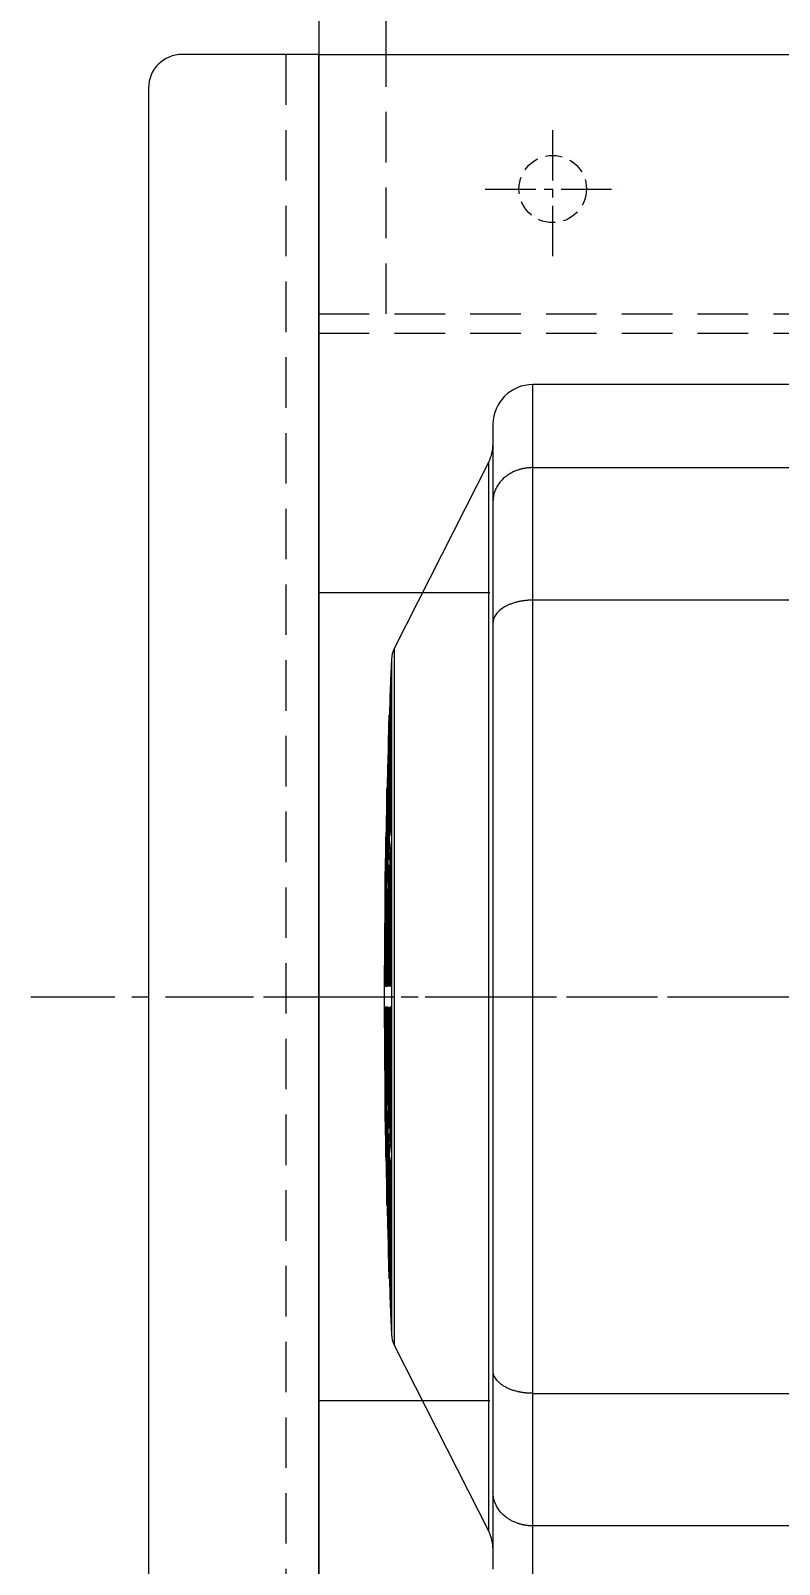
# Model space of a CAD drawing. Header units: inches. Extents: x -48 to 250, y -21 to 207.
# Drawn here: x 8.16 to 19.27, y 113.17 to 135.95 of the extents above; entities that cross this region are included whole.
import ezdxf

# ---------------------------------------------------------------- set-up
doc = ezdxf.new("R2010")
doc.units = ezdxf.units.IN
doc.header["$MEASUREMENT"] = 0
for name, pattern in [('CENTER', [2, 1.25, -0.25, 0.25, -0.25]), ('CENTER2', [1.125, 0.75, -0.125, 0.125, -0.125]), ('CENTERX2', [0.8, 0.5, -0.1, 0.1, -0.1]), ('HIDDEN', [0.375, 0.25, -0.125])]:
    doc.linetypes.add(name, pattern=pattern)
doc.layers.get('Defpoints').update_dxf_attribs({"lineweight": 5})
for name, color, linetype, lineweight in [('Centerline', 5, 'CENTERX2', 5), ('CL', 1, 'CENTER', 5), ('HID2', 3, 'HIDDEN', 5), ('TEXT', 104, 'Continuous', 5)]:
    doc.layers.add(name, color=color, linetype=linetype, lineweight=lineweight)
doc.styles.get("Standard").update_dxf_attribs({"font": 'arial.ttf'})
doc.dimstyles.new('STANDARD 2 PLCS$3', dxfattribs={"dimtxt": 1, "dimasz": 0.5, "dimexe": 0.18, "dimexo": 0.0625, "dimgap": 0.09, "dimtad": 0, "dimtih": 1, "dimtoh": 1, "dimzin": 4, "dimdsep": 46, "dimtxsty": 'Standard', "dimcen": 0.09, "dimaunit": 1, "dimadec": 0, "dimazin": 1, "dimtfac": 1, "dimtofl": 0, "dimtmove": 1, "dimatfit": 3, "dimfxl": 1, "dimtolj": 1, "dimtzin": 4, "dimarcsym": 0})

# ---------------------------------------------------------------- blocks, each defined once
blk = doc.blocks.new('HHI 365TS TOP VIEW')
at = {"color": 7, "linetype": 'Continuous', "lineweight": 5}
for p, q in [((-22.646, 9.094), (-29.732, 9.094)), ((-29.732, 7.861), (-29.732, 9.094)), ((-30.386, 7.945), (-31.789, 5.174)), ((-30.386, 0), (-30.386, 7.945)), ((-29.732, 7.861), (-22.646, 7.861)), ((-29.732, 5.892), (-29.732, 7.861)), ((-30.323, 7.364), (-30.323, 5.554)), ((-29.732, -5.892), (-29.732, 5.892)), ((-22.646, 5.892), (-29.732, 5.892)), ((-31.831, 5.013), (-31.831, 0)), ((-31.789, 5.174), (-31.789, -5.174)), ((-31.835, 4.899), (-31.835, 4.321)), ((-31.851, 3.98), (-31.851, 4.505)), ((-31.835, 4.505), (-31.851, 4.505)), ((-31.876, 3.796), (-31.863, 4.19)), ((-31.863, 4.19), (-31.863, 3.707)), ((-31.835, 4.164), (-31.835, 2.586)), ((-31.876, 3.366), (-31.876, 3.796)), ((-31.863, 3.796), (-31.876, 3.796)), ((-31.863, 3.707), (-31.876, 3.366)), ((-31.851, 2.389), (-31.851, 3.823)), ((-31.835, 3.823), (-31.851, 3.823)), ((-31.886, 3.481), (-31.886, 3.093)), ((-31.876, 3.209), (-31.863, 3.55)), ((-31.863, 3.55), (-31.863, 2.231)), ((-31.876, 2.034), (-31.876, 3.209)), ((-31.863, 3.209), (-31.876, 3.209)), ((-31.897, 2.752), (-31.897, 3.087)), ((-31.886, 3.087), (-31.897, 3.087)), ((-31.904, 2.771), (-31.904, 2.479)), ((-31.886, 2.936), (-31.886, 1.877)), ((-31.897, 1.68), (-31.897, 2.594)), ((-31.886, 2.594), (-31.897, 2.594)), ((-31.913, 2.137), (-31.913, 2.377)), ((-31.907, 2.377), (-31.913, 2.377)), ((-31.904, 2.321), (-31.904, 1.522)), ((-31.835, 2.313), (-31.835, 0.157)), ((-31.925, 1.666), (-31.919, 2.061)), ((-31.919, 2.061), (-31.919, 0.157)), ((-31.863, 2.231), (-31.876, 2.034)), ((-31.851, 0.157), (-31.851, 2.116)), ((-31.835, 2.116), (-31.851, 2.116)), ((-31.913, 1.325), (-31.913, 1.98)), ((-31.904, 1.98), (-31.913, 1.98)), ((-31.876, 1.762), (-31.863, 1.959)), ((-31.863, 1.959), (-31.863, 0.157)), ((-31.925, 0.157), (-31.925, 1.666)), ((-31.925, 1.666), (-31.919, 1.666)), ((-31.886, 1.604), (-31.886, 0.157)), ((-31.876, 0.157), (-31.876, 1.762)), ((-31.863, 1.762), (-31.876, 1.762)), ((-31.897, 0.157), (-31.897, 1.407)), ((-31.886, 1.407), (-31.897, 1.407)), ((-31.904, 1.249), (-31.904, 0.157)), ((-31.913, 0.157), (-31.913, 1.052)), ((-31.904, 1.052), (-31.913, 1.052)), ((-31.919, 0.157), (-31.925, 0.157)), ((-31.863, 0.157), (-31.876, 0.157)), ((-31.925, -0.157), (-31.919, -0.157)), ((-31.925, -1.666), (-31.925, -0.157)), ((-31.919, -0.157), (-31.919, -2.061)), ((-31.913, -1.052), (-31.913, -0.157)), ((-31.904, -0.157), (-31.904, -1.249)), ((-31.897, -1.407), (-31.897, -0.157)), ((-31.886, -0.157), (-31.886, -1.604)), ((-31.876, -0.157), (-31.863, -0.157)), ((-31.876, -1.762), (-31.876, -0.157)), ((-31.863, -0.157), (-31.863, -1.959)), ((-31.851, -2.116), (-31.851, -0.157)), ((-31.835, -0.157), (-31.835, -2.313)), ((-31.831, 0), (-31.831, -5.013)), ((-30.386, -7.945), (-30.386, 0)), ((-31.913, -1.052), (-31.904, -1.052)), ((-31.913, -1.98), (-31.913, -1.325)), ((-31.904, -1.522), (-31.904, -2.321)), ((-31.897, -1.407), (-31.886, -1.407)), ((-31.919, -2.061), (-31.925, -1.666)), ((-31.919, -1.666), (-31.925, -1.666)), ((-31.897, -2.594), (-31.897, -1.68)), ((-31.863, -1.959), (-31.876, -1.762)), ((-31.876, -1.762), (-31.863, -1.762)), ((-31.913, -1.98), (-31.904, -1.98)), ((-31.886, -1.877), (-31.886, -2.936)), ((-31.876, -2.034), (-31.863, -2.231)), ((-31.876, -3.209), (-31.876, -2.034)), ((-31.913, -2.377), (-31.913, -2.137)), ((-31.863, -2.231), (-31.863, -3.55)), ((-31.851, -2.116), (-31.835, -2.116)), ((-31.913, -2.377), (-31.907, -2.377)), ((-31.904, -2.479), (-31.904, -2.771)), ((-31.851, -3.823), (-31.851, -2.389)), ((-31.897, -2.594), (-31.886, -2.594)), ((-31.835, -2.586), (-31.835, -4.164)), ((-31.897, -3.087), (-31.897, -2.752)), ((-31.897, -3.087), (-31.886, -3.087)), ((-31.886, -3.093), (-31.886, -3.481)), ((-31.863, -3.55), (-31.876, -3.209)), ((-31.876, -3.209), (-31.863, -3.209)), ((-31.876, -3.366), (-31.863, -3.707)), ((-31.876, -3.796), (-31.876, -3.366)), ((-31.863, -4.19), (-31.876, -3.796)), ((-31.876, -3.796), (-31.863, -3.796)), ((-31.863, -3.707), (-31.863, -4.19)), ((-31.851, -3.823), (-31.835, -3.823)), ((-31.851, -4.505), (-31.851, -3.98)), ((-31.835, -4.321), (-31.835, -4.899)), ((-31.851, -4.505), (-31.835, -4.505)), ((-31.789, -5.174), (-30.386, -7.945)), ((-30.323, -5.554), (-30.323, -7.364)), ((-29.732, -5.892), (-22.646, -5.892)), ((-29.732, -7.861), (-29.732, -5.892)), ((-22.646, -7.861), (-29.732, -7.861)), ((-29.732, -9.094), (-29.732, -7.861))]:
    blk.add_line(p, q, dxfattribs=at)
for centre, radius, start, end in [((-29.732, 8.504), 0.591, 90, 180), ((-30.913, 8.212), 0.591, 333.1602, 0), ((86.173, 0), 118.11, 177.5673, 182.4327), ((-31.437, 4.997), 0.394, 153.1602, 177.5673), ((-31.437, -4.997), 0.394, 182.4327, 206.8398), ((-30.913, -8.212), 0.591, 0, 26.8398)]:
    blk.add_arc(centre, radius, start, end, dxfattribs=at)
for points in [[(-30.323, 8.504), (-30.323, 8.504), (-30.323, 8.116), (-30.323, 7.364)], [(-31.835, 4.899), (-31.838, 4.833), (-31.843, 4.702), (-31.848, 4.571), (-31.851, 4.505)], [(-31.851, 3.98), (-31.848, 4.037), (-31.843, 4.151), (-31.838, 4.265), (-31.835, 4.321)], [(-31.835, 4.164), (-31.838, 4.107), (-31.843, 3.993), (-31.848, 3.88), (-31.851, 3.823)], [(-31.886, 3.481), (-31.888, 3.415), (-31.891, 3.284), (-31.895, 3.152), (-31.897, 3.087)], [(-31.897, 2.752), (-31.895, 2.809), (-31.891, 2.922), (-31.888, 3.036), (-31.886, 3.093)], [(-31.904, 2.771), (-31.906, 2.705), (-31.909, 2.574), (-31.912, 2.442), (-31.913, 2.377)], [(-31.886, 2.936), (-31.888, 2.879), (-31.891, 2.765), (-31.895, 2.651), (-31.897, 2.594)], [(-31.851, 2.389), (-31.848, 2.422), (-31.843, 2.487), (-31.838, 2.553), (-31.835, 2.586)], [(-31.913, 2.137), (-31.912, 2.194), (-31.909, 2.308), (-31.906, 2.422), (-31.904, 2.479)], [(-31.904, 2.321), (-31.906, 2.264), (-31.909, 2.15), (-31.912, 2.036), (-31.913, 1.98)], [(-31.835, 2.313), (-31.838, 2.28), (-31.843, 2.215), (-31.848, 2.149), (-31.851, 2.116)], [(-31.897, 1.68), (-31.895, 1.712), (-31.891, 1.778), (-31.888, 1.844), (-31.886, 1.877)], [(-31.886, 1.604), (-31.888, 1.571), (-31.891, 1.505), (-31.895, 1.44), (-31.897, 1.407)], [(-31.913, 1.325), (-31.912, 1.358), (-31.909, 1.423), (-31.906, 1.489), (-31.904, 1.522)], [(-31.904, 1.249), (-31.906, 1.216), (-31.909, 1.151), (-31.912, 1.085), (-31.913, 1.052)], [(-31.913, 0.157), (-31.912, 0.157), (-31.909, 0.157), (-31.906, 0.157), (-31.904, 0.157)], [(-31.897, 0.157), (-31.895, 0.157), (-31.891, 0.157), (-31.888, 0.157), (-31.886, 0.157)], [(-31.851, 0.157), (-31.848, 0.157), (-31.843, 0.157), (-31.838, 0.157), (-31.835, 0.157)], [(-31.904, -0.157), (-31.906, -0.157), (-31.909, -0.157), (-31.912, -0.157), (-31.913, -0.157)], [(-31.886, -0.157), (-31.888, -0.157), (-31.891, -0.157), (-31.895, -0.157), (-31.897, -0.157)], [(-31.835, -0.157), (-31.838, -0.157), (-31.843, -0.157), (-31.848, -0.157), (-31.851, -0.157)], [(-31.913, -1.052), (-31.912, -1.085), (-31.909, -1.151), (-31.906, -1.216), (-31.904, -1.249)], [(-31.904, -1.522), (-31.906, -1.489), (-31.909, -1.423), (-31.912, -1.358), (-31.913, -1.325)], [(-31.897, -1.407), (-31.895, -1.44), (-31.891, -1.505), (-31.888, -1.571), (-31.886, -1.604)], [(-31.886, -1.877), (-31.888, -1.844), (-31.891, -1.778), (-31.895, -1.712), (-31.897, -1.68)], [(-31.913, -1.98), (-31.912, -2.036), (-31.909, -2.15), (-31.906, -2.264), (-31.904, -2.321)], [(-31.904, -2.479), (-31.906, -2.422), (-31.909, -2.308), (-31.912, -2.194), (-31.913, -2.137)], [(-31.851, -2.116), (-31.848, -2.149), (-31.843, -2.215), (-31.838, -2.28), (-31.835, -2.313)], [(-31.913, -2.377), (-31.912, -2.442), (-31.909, -2.574), (-31.906, -2.705), (-31.904, -2.771)], [(-31.835, -2.586), (-31.838, -2.553), (-31.843, -2.487), (-31.848, -2.422), (-31.851, -2.389)], [(-31.897, -2.594), (-31.895, -2.651), (-31.891, -2.765), (-31.888, -2.879), (-31.886, -2.936)], [(-31.886, -3.093), (-31.888, -3.036), (-31.891, -2.922), (-31.895, -2.809), (-31.897, -2.752)], [(-31.897, -3.087), (-31.895, -3.152), (-31.891, -3.284), (-31.888, -3.415), (-31.886, -3.481)], [(-31.851, -3.823), (-31.848, -3.88), (-31.843, -3.993), (-31.838, -4.107), (-31.835, -4.164)], [(-31.835, -4.321), (-31.838, -4.265), (-31.843, -4.151), (-31.848, -4.037), (-31.851, -3.98)], [(-31.851, -4.505), (-31.848, -4.571), (-31.843, -4.702), (-31.838, -4.833), (-31.835, -4.899)], [(-30.323, -7.364), (-30.323, -8.116), (-30.323, -8.504), (-30.323, -8.504)]]:
    blk.add_open_spline(points, degree=3, dxfattribs=at)
for points, knots in [([(-29.732, 7.861), (-29.737, 7.861), (-29.748, 7.861), (-29.763, 7.86), (-29.779, 7.859), (-29.794, 7.858), (-29.809, 7.857), (-29.825, 7.855), (-29.84, 7.853), (-29.855, 7.85), (-29.871, 7.847), (-29.886, 7.844), (-29.901, 7.84), (-29.916, 7.836), (-29.931, 7.832), (-29.945, 7.827), (-29.973, 7.818), (-30.012, 7.803), (-30.061, 7.778), (-30.108, 7.748), (-30.165, 7.705), (-30.227, 7.642), (-30.272, 7.571), (-30.298, 7.508), (-30.309, 7.472), (-30.315, 7.445), (-30.318, 7.428), (-30.321, 7.408), (-30.322, 7.387), (-30.323, 7.372), (-30.323, 7.364)], [0, 0, 0, 0, 0.016467, 0.032963, 0.049487, 0.06604, 0.082622, 0.099234, 0.115876, 0.132548, 0.149252, 0.165986, 0.182752, 0.199551, 0.216381, 0.233245, 0.250141, 0.3105, 0.372244, 0.435389, 0.499949, 0.618706, 0.749363, 0.808815, 0.874528, 0.894149, 0.916507, 0.941601, 0.969432, 1, 1, 1, 1]), ([(-29.732, 5.892), (-29.737, 5.892), (-29.748, 5.891), (-29.763, 5.891), (-29.779, 5.891), (-29.794, 5.89), (-29.809, 5.889), (-29.825, 5.887), (-29.84, 5.886), (-29.855, 5.884), (-29.871, 5.882), (-29.886, 5.88), (-29.901, 5.877), (-29.916, 5.875), (-29.931, 5.872), (-29.945, 5.869), (-29.973, 5.862), (-30.012, 5.852), (-30.061, 5.835), (-30.108, 5.815), (-30.165, 5.785), (-30.227, 5.742), (-30.272, 5.694), (-30.298, 5.651), (-30.31, 5.626), (-30.316, 5.605), (-30.32, 5.589), (-30.322, 5.572), (-30.323, 5.56), (-30.323, 5.554)], [0, 0, 0, 0, 0.016492, 0.0330085, 0.0495501, 0.0661171, 0.0827098, 0.0993287, 0.1159743, 0.1326468, 0.1493467, 0.1660743, 0.1828301, 0.1996144, 0.2164276, 0.2332701, 0.2501422, 0.3107348, 0.3725575, 0.435625, 0.4999504, 0.6193804, 0.7493665, 0.8092711, 0.8745321, 0.9012686, 0.9310926, 0.9640033, 1, 1, 1, 1]), ([(-30.323, 5.554), (-30.323, 3.799), (-30.323, 1.909), (-30.323, -1.909), (-30.323, -3.799), (-30.323, -5.554)], [0, 0, 0, 0, 0.5, 0.5, 1, 1, 1, 1]), ([(-29.732, -5.892), (-29.737, -5.892), (-29.748, -5.891), (-29.763, -5.891), (-29.779, -5.891), (-29.794, -5.89), (-29.809, -5.889), (-29.825, -5.887), (-29.84, -5.886), (-29.855, -5.884), (-29.871, -5.882), (-29.886, -5.88), (-29.901, -5.877), (-29.916, -5.875), (-29.931, -5.872), (-29.945, -5.869), (-29.973, -5.862), (-30.012, -5.852), (-30.061, -5.835), (-30.108, -5.815), (-30.165, -5.785), (-30.227, -5.742), (-30.272, -5.694), (-30.298, -5.652), (-30.309, -5.627), (-30.315, -5.608), (-30.318, -5.597), (-30.321, -5.584), (-30.322, -5.569), (-30.323, -5.559), (-30.323, -5.554)], [0, 0, 0, 0, 0.016467, 0.032963, 0.049487, 0.06604, 0.082622, 0.099234, 0.115876, 0.132548, 0.149252, 0.165986, 0.182752, 0.199551, 0.216381, 0.233245, 0.250141, 0.3105, 0.372244, 0.435389, 0.499949, 0.618706, 0.749363, 0.808815, 0.874528, 0.894149, 0.916507, 0.941601, 0.969432, 1, 1, 1, 1]), ([(-29.732, -7.861), (-29.737, -7.861), (-29.748, -7.861), (-29.763, -7.86), (-29.779, -7.859), (-29.794, -7.858), (-29.809, -7.857), (-29.825, -7.855), (-29.84, -7.853), (-29.855, -7.85), (-29.871, -7.847), (-29.886, -7.844), (-29.901, -7.84), (-29.916, -7.836), (-29.931, -7.832), (-29.945, -7.827), (-29.973, -7.818), (-30.012, -7.803), (-30.061, -7.778), (-30.108, -7.748), (-30.165, -7.705), (-30.227, -7.642), (-30.272, -7.57), (-30.298, -7.508), (-30.31, -7.47), (-30.316, -7.439), (-30.32, -7.416), (-30.322, -7.391), (-30.323, -7.373), (-30.323, -7.364)], [0, 0, 0, 0, 0.016492, 0.033009, 0.04955, 0.066117, 0.08271, 0.099329, 0.115974, 0.132647, 0.149347, 0.166074, 0.18283, 0.199614, 0.216428, 0.23327, 0.250142, 0.310735, 0.372558, 0.435625, 0.49995, 0.61938, 0.749366, 0.809271, 0.874532, 0.901269, 0.931093, 0.964003, 1, 1, 1, 1])]:
    blk.add_open_spline(points, degree=3, knots=knots, dxfattribs=at)
at = {"layer": 'Centerline', "linetype": 'CENTERX2', "lineweight": 5, "ltscale": 1.5}
blk.add_line((-34.93, 0), (2.891, 0), dxfattribs=at)
blk = doc.blocks.new('*D85')
at = {"layer": 'Defpoints', "color": 0, "linetype": 'Continuous', "ltscale": 3, "transparency": 16777216}
for p in [(54.637, 124.073), (60.928, 119.131)]:
    blk.add_point(p, dxfattribs=at)
at = {"layer": 'TEXT', "color": 0, "linetype": 'Continuous', "lineweight": -2, "ltscale": 3, "transparency": 16777216}
for p, q in [((31.368, 141.958), (31.868, 141.958)), ((31.868, 141.958), (54.244, 124.381)), ((57.782, 121.512), (57.782, 121.692)), ((57.692, 121.602), (57.872, 121.602))]:
    blk.add_line(p, q, dxfattribs=at)
at = {"layer": 'TEXT', "color": 0, "linetype": 'Continuous', "ltscale": 3, "transparency": 16777216}
blk.add_solid([(54.295, 124.447), (54.192, 124.316), (54.637, 124.073)], dxfattribs=at)
at = {"layer": 'TEXT', "color": 0, "linetype": 'Continuous', "lineweight": 5, "ltscale": 3, "transparency": 16777216, "insert": (23.21, 141.958), "char_height": 2, "attachment_point": 5}
blk.add_mtext('\\A1;∅8.00 INLET', dxfattribs=at)
blk = doc.blocks.new('*D87')
at = {"layer": 'Defpoints', "color": 0, "linetype": 'Continuous', "ltscale": 3, "transparency": 16777216}
for p in [(55.745, 116.484), (55.324, 115.863)]:
    blk.add_point(p, dxfattribs=at)
at = {"layer": 'TEXT', "color": 0, "linetype": 'Continuous', "lineweight": -2, "ltscale": 3, "transparency": 16777216}
for p, q in [((55.534, 116.084), (55.534, 116.264)), ((55.444, 116.174), (55.624, 116.174)), ((43.455, 98.361), (55.043, 115.45)), ((42.955, 98.361), (43.455, 98.361))]:
    blk.add_line(p, q, dxfattribs=at)
at = {"layer": 'TEXT', "color": 0, "linetype": 'Continuous', "ltscale": 3, "transparency": 16777216}
blk.add_solid([(54.974, 115.496), (55.112, 115.403), (55.324, 115.863)], dxfattribs=at)
at = {"layer": 'TEXT', "color": 0, "linetype": 'Continuous', "lineweight": 5, "ltscale": 3, "transparency": 16777216, "insert": (28.88, 98.361), "char_height": 2, "attachment_point": 5}
blk.add_mtext('\\A1;3/4-10 UNC HOLE, 8X', dxfattribs=at)

msp = doc.modelspace()

# ---------------------------------------------------------------- linework, layer by layer
at = {"color": 7, "lineweight": 5}
for p, q in [((12.432, 135.602), (10.405, 135.602)), ((12.432, 135.602), (62.599, 135.602)), ((12.432, 107.602), (12.432, 135.602)), ((12.432, 135.602), (12.432, 107.602)), ((9.905, 135.102), (9.905, 108.102)), ((12.432, 127.607), (14.974, 127.607)), ((14.974, 115.597), (12.432, 115.597))]:
    msp.add_line(p, q, dxfattribs=at)
at = {"color": 5, "linetype": 'CENTER2', "lineweight": 5}
for p, q in [((15.905, 132.602), (15.905, 134.602)), ((14.905, 133.602), (16.905, 133.602))]:
    msp.add_line(p, q, dxfattribs=at)
at = {"color": 7, "lineweight": 5}
msp.add_lwpolyline([(13.432, 135.602), (13.432, 139.747), (12.432, 139.747), (12.432, 135.602)], dxfattribs=at)
msp.add_arc((10.405, 135.102), 0.5, 90, 180, dxfattribs=at)
at = {"layer": 'CL', "color": 5, "lineweight": 5}
msp.add_line((8.156, 121.602), (96.993, 121.602), dxfattribs=at)
at = {"layer": 'HID2', "color": 7, "lineweight": 5, "ltscale": 3}
for p, q in [((11.945, 135.602), (11.945, 107.602)), ((12.432, 131.747), (58.465, 131.747)), ((12.432, 131.462), (58.12, 131.462))]:
    msp.add_line(p, q, dxfattribs=at)
msp.add_lwpolyline([(12.432, 135.602), (12.432, 131.747), (13.432, 131.747), (13.432, 135.602)], dxfattribs=at)
at = {"layer": 'HID2', "color": 7, "linetype": 'HIDDEN', "lineweight": 5}
msp.add_circle((15.905, 133.602), 0.5, dxfattribs=at)

# ---------------------------------------------------------------- block references
at = {"color": 7, "lineweight": 5}
msp.add_blockref('HHI 365TS TOP VIEW', (45.342, 121.602), dxfattribs=at)

# ---------------------------------------------------------------- dimensions: what is measured, and where the dimension line sits
at = {"layer": 'TEXT', "color": 7, "linetype": 'Continuous', "lineweight": 5, "ltscale": 3}
for p1, p2, text, picture, middle in [((60.928, 119.131), (54.637, 124.073), '<> INLET', '*D85', (31.868, 141.958)), ((55.745, 116.484), (55.324, 115.863), '3/4-10 UNC HOLE, 8X', '*D87', (43.455, 98.361))]:
    dim = msp.add_diameter_dim_2p(p1=p1, p2=p2, text=text, dimstyle='STANDARD 2 PLCS$3', override={"dimtxt": 2}, dxfattribs=at)
    dim.commit()
    dim.dimension.update_dxf_attribs({"geometry": picture, "text_midpoint": middle, "dimtype": 163})

doc.saveas('drawing.dxf')
